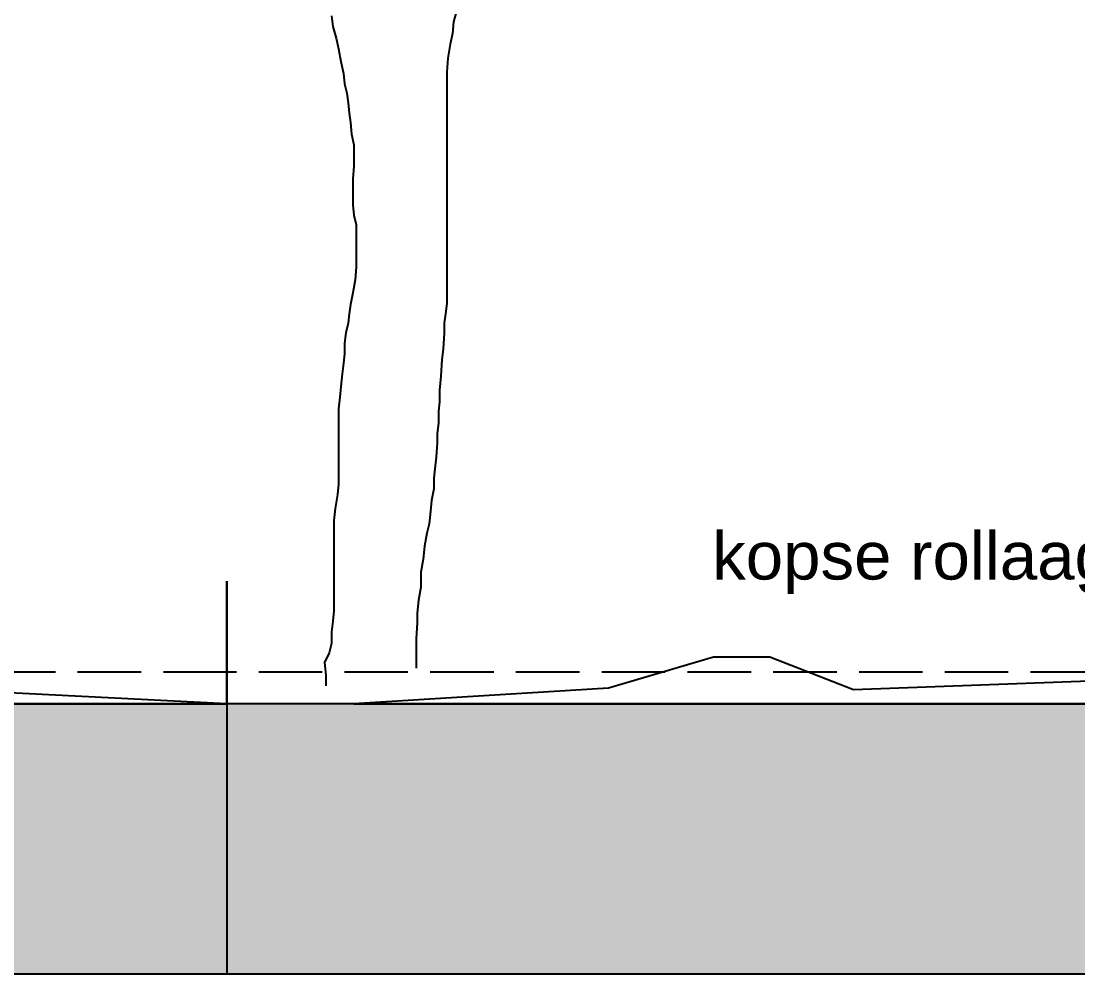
# Model space of a CAD drawing. Header units: millimetres. Extents: x 0 to 1200, y 0 to 841.
# Drawn here: x 784.99 to 818.26, y 662.8 to 692.81 of the extents above; entities that cross this region are included whole.
import ezdxf

# ---------------------------------------------------------------- set-up
doc = ezdxf.new("R2010")
doc.units = ezdxf.units.MM
doc.linetypes.add('PUNKT2_S9', pattern=[1, 0, -1])
doc.linetypes.add('VERDECKT2_S2', pattern=[2.7, 2, -0.7])
doc.layers.add('Standard', color=7, linetype='Continuous', lineweight=25)
doc.styles.add('ARIAL', font='arial.ttf')

msp = doc.modelspace()

# ---------------------------------------------------------------- hatches: boundary and pattern name
at = {"layer": 'Standard', "linetype": 'PUNKT2_S9', "lineweight": -3}
h = msp.add_hatch(color=0, dxfattribs=at)
h.paths.add_polyline_path([(681.85, 667.492), (682.14, 667.544), (682.288, 667.634), (682.4, 667.777), (682.469, 667.961), (682.494, 668.19), (682.462, 668.441), (682.369, 668.636), (682.222, 668.779), (682.022, 668.854), (681.796, 668.869), (681.346, 668.873), (680.624, 668.873), (680.624, 667.477), (681.309, 667.477)])
h.paths.add_polyline_path([(658.821, 666.479), (660.071, 666.479), (659.439, 668.52)])
h.paths.add_polyline_path([(791.468, 671.303), (566.468, 671.303), (566.468, 662.803), (791.468, 662.803)])
h.paths.add_polyline_path([(705.363, 665.23), (705.363, 664.303), (702.137, 664.303), (702.137, 669.758), (703.062, 669.758), (703.062, 665.23)], flags=16)
h.paths.add_polyline_path([(701.24, 669.803), (701.24, 668.873), (698.766, 668.873), (698.766, 667.654), (701.068, 667.654), (701.068, 666.727), (698.766, 666.727), (698.766, 665.23), (701.327, 665.23), (701.327, 664.303), (697.841, 664.303), (697.841, 669.803)], flags=16)
h.paths.add_polyline_path([(694.105, 669.803), (695.265, 665.732), (696.387, 669.803), (697.37, 669.803), (695.728, 664.303), (694.74, 664.303), (693.102, 669.803)], flags=16)
h.paths.add_polyline_path([(692.786, 664.303), (689.3, 664.303), (689.3, 669.803), (692.699, 669.803), (692.699, 668.873), (690.225, 668.873), (690.225, 667.654), (692.527, 667.654), (692.527, 666.727), (690.225, 666.727), (690.225, 665.23), (692.786, 665.23)], flags=16)
h.paths.add_polyline_path([(686.452, 666.325), (686.452, 667.252), (688.446, 667.252), (688.446, 665.061), (688.09, 664.742), (687.602, 664.464), (687.049, 664.273), (686.486, 664.21), (685.814, 664.299), (685.232, 664.57), (684.763, 665.013), (684.429, 665.605), (684.226, 666.311), (684.16, 667.071), (684.235, 667.883), (684.46, 668.599), (684.829, 669.188), (685.339, 669.623), (685.833, 669.83), (686.436, 669.897), (687.196, 669.788), (687.768, 669.466), (688.165, 668.955), (688.387, 668.28), (687.468, 668.073), (687.327, 668.437), (687.102, 668.711), (686.802, 668.887), (686.436, 668.948), (685.892, 668.831), (685.47, 668.486), (685.204, 667.912), (685.113, 667.117), (685.204, 666.261), (685.476, 665.646), (685.896, 665.282), (686.426, 665.158), (686.717, 665.192), (687.009, 665.293), (687.28, 665.447), (687.512, 665.628), (687.512, 666.325)], flags=16)
h.paths.add_polyline_path([(679.699, 669.803), (681.647, 669.803), (682.281, 669.766), (682.712, 669.653), (683.012, 669.45), (683.247, 669.128), (683.397, 668.722), (683.447, 668.261), (683.372, 667.695), (683.144, 667.237), (682.766, 666.91), (682.237, 666.73), (682.512, 666.51), (682.731, 666.269), (682.963, 665.92), (683.26, 665.377), (683.819, 664.303), (682.712, 664.303), (682.043, 665.5), (681.744, 666.021), (681.556, 666.307), (681.421, 666.449), (681.278, 666.535), (681.087, 666.584), (680.812, 666.599), (680.624, 666.599), (680.624, 664.303), (679.699, 664.303)], flags=16)
h.paths.add_polyline_path([(678.652, 666.727), (676.35, 666.727), (676.35, 665.23), (678.911, 665.23), (678.911, 664.303), (675.425, 664.303), (675.425, 669.803), (678.824, 669.803), (678.824, 668.873), (676.35, 668.873), (676.35, 667.654), (678.652, 667.654)], flags=16)
h.paths.add_polyline_path([(671.185, 668.873), (671.185, 669.803), (674.828, 669.803), (674.828, 668.873), (673.471, 668.873), (673.471, 664.303), (672.545, 664.303), (672.545, 668.873)], flags=16)
h.paths.add_polyline_path([(670.557, 664.303), (669.631, 664.303), (669.631, 666.708), (667.818, 666.708), (667.818, 664.303), (666.893, 664.303), (666.893, 669.803), (667.818, 669.803), (667.818, 667.638), (669.631, 667.638), (669.631, 669.803), (670.557, 669.803)], flags=16)
h.paths.add_polyline_path([(663.36, 664.397), (662.691, 664.956), (662.25, 665.845), (662.103, 667.005), (662.25, 668.224), (662.694, 669.135), (663.379, 669.706), (664.248, 669.897), (665.011, 669.747), (665.614, 669.301), (665.886, 668.869), (666.083, 668.288), (665.167, 668.025), (665.042, 668.407), (664.826, 668.7), (664.541, 668.884), (664.201, 668.948), (663.739, 668.839), (663.373, 668.509), (663.135, 667.935), (663.056, 667.087), (663.135, 666.194), (663.37, 665.601), (663.729, 665.267), (664.182, 665.158), (664.526, 665.23), (664.817, 665.44), (665.045, 665.8), (665.198, 666.325), (666.095, 665.984), (665.82, 665.2), (665.408, 664.644), (664.864, 664.318), (664.192, 664.21)], flags=16)
h.paths.add_polyline_path([(660.768, 664.303), (660.368, 665.553), (658.536, 665.553), (658.158, 664.303), (657.176, 664.303), (658.961, 669.803), (659.94, 669.803), (661.775, 664.303)], flags=16)
h = msp.add_hatch(color=0, dxfattribs=at)
h.paths.add_polyline_path([(923.373, 668.869), (922.923, 668.873), (922.2, 668.873), (922.2, 667.477), (922.885, 667.477), (923.426, 667.492), (923.716, 667.544), (923.864, 667.634), (923.976, 667.777), (924.045, 667.961), (924.07, 668.19), (924.039, 668.441), (923.945, 668.636), (923.798, 668.779), (923.598, 668.854)])
h.paths.add_polyline_path([(1091.468, 671.303), (791.468, 671.303), (791.468, 662.803), (1091.468, 662.803)])
h.paths.add_polyline_path([(955.669, 665.23), (957.969, 665.23), (957.969, 664.303), (954.743, 664.303), (954.743, 669.758), (955.669, 669.758)], flags=16)
h.paths.add_polyline_path([(953.846, 668.873), (951.373, 668.873), (951.373, 667.654), (953.674, 667.654), (953.674, 666.727), (951.373, 666.727), (951.373, 665.23), (953.933, 665.23), (953.933, 664.303), (950.448, 664.303), (950.448, 669.803), (953.846, 669.803)], flags=16)
h.paths.add_polyline_path([(947.871, 665.732), (948.993, 669.803), (949.976, 669.803), (948.334, 664.303), (947.346, 664.303), (945.708, 669.803), (946.712, 669.803)], flags=16)
h.paths.add_polyline_path([(945.305, 669.803), (945.305, 668.873), (942.831, 668.873), (942.831, 667.654), (945.133, 667.654), (945.133, 666.727), (942.831, 666.727), (942.831, 665.23), (945.392, 665.23), (945.392, 664.303), (941.906, 664.303), (941.906, 669.803)], flags=16)
h.paths.add_polyline_path([(939.708, 668.711), (939.408, 668.887), (939.043, 668.948), (938.498, 668.831), (938.076, 668.486), (937.81, 667.912), (937.719, 667.117), (937.81, 666.261), (938.082, 665.646), (938.502, 665.282), (939.033, 665.158), (939.324, 665.192), (939.615, 665.293), (939.887, 665.447), (940.118, 665.628), (940.118, 666.325), (939.058, 666.325), (939.058, 667.252), (941.052, 667.252), (941.052, 665.061), (940.696, 664.742), (940.208, 664.464), (939.655, 664.273), (939.092, 664.21), (938.42, 664.299), (937.839, 664.57), (937.37, 665.013), (937.035, 665.605), (936.832, 666.311), (936.766, 667.071), (936.841, 667.883), (937.066, 668.599), (937.435, 669.188), (937.945, 669.623), (938.439, 669.83), (939.043, 669.897), (939.802, 669.788), (940.374, 669.466), (940.771, 668.955), (940.994, 668.28), (940.074, 668.073), (939.933, 668.437)], flags=16)
h.paths.add_polyline_path([(935.019, 666.25), (935.019, 669.803), (935.941, 669.803), (935.941, 666.322), (935.916, 665.718), (935.841, 665.271), (935.65, 664.839), (935.353, 664.498), (934.944, 664.28), (934.421, 664.21), (933.821, 664.321), (933.377, 664.663), (933.102, 665.226), (933.008, 666.003), (933.88, 666.123), (933.918, 665.718), (933.997, 665.454), (934.184, 665.234), (934.453, 665.158), (934.715, 665.211), (934.89, 665.368), (934.987, 665.695)], flags=16)
h.paths.add_polyline_path([(932.483, 669.803), (932.483, 664.303), (931.558, 664.303), (931.558, 669.803)], flags=16)
h.paths.add_polyline_path([(929.685, 668.873), (927.549, 668.873), (927.549, 669.803), (930.904, 669.803), (930.904, 668.941), (928.394, 665.23), (931.001, 665.23), (931.001, 664.303), (927.278, 664.303), (927.278, 665.305)], flags=16)
h.paths.add_polyline_path([(924.288, 669.653), (924.589, 669.45), (924.823, 669.128), (924.974, 668.722), (925.023, 668.261), (924.948, 667.695), (924.72, 667.237), (924.342, 666.91), (923.813, 666.73), (924.088, 666.51), (924.308, 666.269), (924.539, 665.92), (924.836, 665.377), (925.395, 664.303), (924.288, 664.303), (923.619, 665.5), (923.32, 666.021), (923.132, 666.307), (922.997, 666.449), (922.854, 666.535), (922.663, 666.584), (922.388, 666.599), (922.2, 666.599), (922.2, 664.303), (921.275, 664.303), (921.275, 669.803), (923.223, 669.803), (923.858, 669.766)], flags=16)
h.paths.add_polyline_path([(920.487, 665.23), (920.487, 664.303), (917.001, 664.303), (917.001, 669.803), (920.4, 669.803), (920.4, 668.873), (917.926, 668.873), (917.926, 667.654), (920.228, 667.654), (920.228, 666.727), (917.926, 666.727), (917.926, 665.23)], flags=16)
h.paths.add_polyline_path([(914.065, 666.884), (913.315, 665.965), (913.315, 664.303), (912.389, 664.303), (912.389, 669.803), (913.315, 669.803), (913.315, 667.361), (915.184, 669.803), (916.429, 669.803), (914.703, 667.661), (916.523, 664.303), (915.325, 664.303)], flags=16)
h.paths.add_polyline_path([(910.538, 669.803), (911.398, 669.803), (911.398, 664.303), (910.47, 664.303), (908.622, 667.89), (908.622, 664.303), (907.762, 664.303), (907.762, 669.803), (908.663, 669.803), (910.538, 666.13)], flags=16)
h.paths.add_polyline_path([(905.946, 664.303), (905.946, 669.803), (906.871, 669.803), (906.871, 664.303)], flags=16)
h.paths.add_polyline_path([(903.013, 669.758), (903.013, 665.23), (905.314, 665.23), (905.314, 664.303), (902.088, 664.303), (902.088, 669.758)], flags=16)

# ---------------------------------------------------------------- linework, layer by layer
at = {"layer": 'Standard', "color": 7, "linetype": 'Continuous', "lineweight": -3}
for p, q in [((798.681, 693.088), (798.606, 692.791)), ((794.763, 692.978), (794.801, 692.645)), ((798.606, 692.791), (798.57, 692.422)), ((794.801, 692.645), (794.911, 692.276)), ((798.57, 692.422), (798.496, 692.089)), ((794.911, 692.276), (794.985, 691.941)), ((798.496, 692.089), (798.423, 691.646)), ((794.985, 691.941), (795.059, 691.536)), ((795.059, 691.536), (795.134, 691.164)), ((798.423, 691.646), (798.386, 691.203)), ((795.134, 691.164), (795.17, 690.834)), ((798.386, 691.203), (798.386, 690.798)), ((795.17, 690.834), (795.244, 690.537)), ((798.386, 690.798), (798.386, 690.39)), ((795.244, 690.537), (795.281, 690.242)), ((798.386, 690.39), (798.386, 689.983)), ((795.281, 690.242), (795.318, 689.909)), ((795.318, 689.909), (795.355, 689.614)), ((798.386, 689.983), (798.386, 689.504)), ((795.355, 689.614), (795.392, 689.245)), ((798.386, 689.504), (798.386, 689.171)), ((795.392, 689.245), (795.465, 688.912)), ((798.386, 689.171), (798.386, 688.689)), ((795.465, 688.912), (795.465, 688.617)), ((798.386, 688.689), (798.386, 688.32)), ((795.465, 688.617), (795.465, 688.246)), ((795.465, 688.246), (795.429, 687.841)), ((798.386, 688.32), (798.386, 687.951)), ((795.429, 687.841), (795.429, 687.434)), ((798.386, 687.951), (798.386, 687.36)), ((795.429, 687.434), (795.429, 687.027)), ((798.386, 687.36), (798.386, 686.768)), ((795.429, 687.027), (795.465, 686.694)), ((795.465, 686.694), (795.54, 686.399)), ((798.386, 686.768), (798.386, 686.325)), ((795.54, 686.399), (795.54, 686.102)), ((795.54, 686.102), (795.54, 685.771)), ((798.386, 686.325), (798.386, 685.917)), ((795.54, 685.771), (795.54, 685.4)), ((798.386, 685.917), (798.386, 685.474)), ((795.54, 685.4), (795.54, 685.067)), ((798.386, 685.474), (798.386, 684.995)), ((795.54, 685.067), (795.503, 684.662)), ((798.386, 684.995), (798.386, 684.439)), ((795.503, 684.662), (795.429, 684.255)), ((798.386, 684.439), (798.386, 683.922)), ((795.429, 684.255), (795.355, 683.886)), ((795.355, 683.886), (795.318, 683.589)), ((798.386, 683.922), (798.349, 683.589)), ((795.318, 683.589), (795.281, 683.294)), ((798.349, 683.589), (798.312, 683.294)), ((795.281, 683.294), (795.207, 682.997)), ((798.312, 683.294), (798.312, 682.997)), ((795.207, 682.997), (795.17, 682.666)), ((798.312, 682.997), (798.275, 682.482)), ((795.17, 682.666), (795.17, 682.333)), ((798.275, 682.482), (798.237, 682.149)), ((795.134, 682.038), (795.096, 681.705)), ((795.17, 682.333), (795.134, 682.038)), ((798.237, 682.149), (798.2, 681.631)), ((795.096, 681.705), (795.059, 681.298)), ((798.2, 681.631), (798.163, 681.188)), ((795.059, 681.298), (795.022, 680.965)), ((798.163, 681.188), (798.163, 680.817)), ((795.022, 680.965), (794.985, 680.596)), ((798.163, 680.817), (798.127, 680.522)), ((794.985, 680.596), (794.985, 680.227)), ((798.127, 680.522), (798.127, 680.153)), ((794.985, 680.227), (794.985, 679.894)), ((798.127, 680.153), (798.09, 679.82)), ((794.985, 679.894), (794.985, 679.599)), ((798.09, 679.82), (798.09, 679.525)), ((794.985, 679.599), (794.985, 679.228)), ((798.09, 679.525), (798.053, 679.082)), ((794.985, 679.228), (794.985, 678.897)), ((798.053, 679.082), (798.016, 678.711)), ((794.985, 678.897), (794.985, 678.562)), ((798.016, 678.711), (797.979, 678.416)), ((794.985, 678.562), (794.985, 678.231)), ((797.979, 678.416), (797.979, 678.083)), ((794.985, 678.231), (794.948, 677.898)), ((797.979, 678.083), (797.904, 677.714)), ((794.948, 677.898), (794.874, 677.455)), ((797.904, 677.714), (797.867, 677.271)), ((794.874, 677.455), (794.838, 677.084)), ((794.838, 677.084), (794.838, 676.789)), ((797.867, 677.271), (797.831, 676.974)), ((794.838, 676.789), (794.838, 676.382)), ((797.831, 676.974), (797.757, 676.679)), ((794.838, 676.382), (794.838, 676.087)), ((797.757, 676.679), (797.684, 676.272)), ((794.838, 676.087), (794.838, 675.754)), ((797.684, 676.272), (797.647, 675.867)), ((794.838, 675.754), (794.838, 675.421)), ((797.647, 675.867), (797.573, 675.459)), ((794.838, 675.421), (794.838, 675.016)), ((797.573, 675.459), (797.573, 674.978)), ((794.838, 675.016), (794.838, 674.535)), ((797.573, 674.978), (797.498, 674.573)), ((794.838, 674.535), (794.838, 674.24)), ((797.498, 674.573), (797.461, 674.166)), ((794.838, 674.24), (794.801, 673.907)), ((797.461, 674.166), (797.461, 673.871)), ((794.801, 673.907), (794.763, 673.574)), ((797.461, 673.871), (797.424, 673.351)), ((794.763, 673.574), (794.763, 673.205)), ((794.763, 673.205), (794.69, 672.91)), ((797.424, 673.351), (797.424, 673.056)), ((797.424, 673.056), (797.424, 672.723)), ((794.69, 672.91), (794.542, 672.613)), ((797.424, 672.723), (797.424, 672.429)), ((794.542, 672.613), (794.579, 672.208)), ((794.579, 672.208), (794.579, 671.873))]:
    msp.add_line(p, q, dxfattribs=at)
at = {"layer": 'Standard', "color": 96, "linetype": 'Continuous', "lineweight": -3}
for p, q in [((791.468, 671.947), (791.468, 675.174)), ((791.468, 675.174), (791.468, 672.204)), ((791.468, 671.947), (791.468, 675.174)), ((791.468, 675.174), (791.468, 672.204)), ((791.468, 671.803), (791.468, 675.066)), ((791.468, 675.066), (791.468, 671.947)), ((791.468, 671.803), (791.468, 675.066)), ((791.468, 675.066), (791.468, 671.947)), ((791.468, 671.746), (791.468, 674.78)), ((791.468, 674.78), (791.468, 671.803)), ((791.468, 671.746), (791.468, 674.78)), ((791.468, 674.78), (791.468, 671.803)), ((791.468, 674.775), (791.468, 672.397)), ((791.468, 671.838), (791.468, 674.775)), ((791.468, 671.838), (791.468, 674.775)), ((791.468, 674.775), (791.468, 672.397)), ((791.468, 672.397), (791.468, 674.327)), ((791.468, 674.327), (791.468, 672.565)), ((791.468, 672.397), (791.468, 674.327)), ((791.468, 674.327), (791.468, 672.565)), ((791.468, 671.803), (791.468, 674.322)), ((791.468, 674.322), (791.468, 671.746)), ((791.468, 671.803), (791.468, 674.322)), ((791.468, 674.322), (791.468, 671.746)), ((791.468, 672.204), (791.468, 674.104)), ((791.468, 674.104), (791.468, 671.838)), ((791.468, 672.204), (791.468, 674.104)), ((791.468, 674.104), (791.468, 671.838)), ((791.468, 672.204), (791.468, 673.635)), ((791.468, 673.635), (791.468, 671.689)), ((791.468, 672.204), (791.468, 673.635)), ((791.468, 673.635), (791.468, 671.689)), ((791.468, 671.694), (791.468, 673.32)), ((791.468, 673.32), (791.468, 671.803)), ((791.468, 671.694), (791.468, 673.32)), ((791.468, 673.32), (791.468, 671.803)), ((791.468, 672.777), (791.468, 671.803)), ((791.468, 671.746), (791.468, 672.777)), ((791.468, 671.746), (791.468, 672.777)), ((791.468, 672.777), (791.468, 671.803)), ((791.468, 671.853), (791.468, 672.737)), ((791.468, 672.737), (791.468, 671.764)), ((791.468, 671.853), (791.468, 672.737)), ((791.468, 672.737), (791.468, 671.764)), ((806.788, 672.777), (803.484, 671.803)), ((808.564, 672.777), (806.788, 672.777)), ((811.194, 671.746), (808.564, 672.777)), ((791.468, 671.95), (791.468, 672.594)), ((791.468, 672.594), (791.468, 672.204)), ((791.468, 671.95), (791.468, 672.594)), ((791.468, 672.594), (791.468, 672.204)), ((791.468, 671.726), (791.468, 672.59)), ((791.468, 672.59), (791.468, 671.72)), ((791.468, 671.726), (791.468, 672.59)), ((791.468, 672.59), (791.468, 671.72)), ((791.468, 672.565), (791.468, 671.726)), ((791.468, 672.565), (791.468, 671.726)), ((791.468, 671.764), (791.468, 672.49)), ((791.468, 672.49), (791.468, 671.603)), ((791.468, 671.764), (791.468, 672.49)), ((791.468, 672.49), (791.468, 671.603)), ((791.468, 671.303), (772.499, 672.263)), ((791.468, 671.303), (791.468, 672.263)), ((791.468, 672.263), (791.468, 671.95)), ((791.468, 671.303), (791.468, 672.263)), ((791.468, 672.263), (791.468, 671.95)), ((791.468, 671.603), (791.468, 672.233)), ((791.468, 672.233), (791.468, 671.694)), ((791.468, 671.603), (791.468, 672.233)), ((791.468, 672.233), (791.468, 671.694)), ((791.468, 671.671), (791.468, 672.204)), ((791.468, 672.204), (791.468, 671.853)), ((791.468, 671.671), (791.468, 672.204)), ((791.468, 672.204), (791.468, 671.853)), ((791.468, 671.72), (791.468, 672.158)), ((791.468, 672.158), (791.468, 671.671)), ((791.468, 671.72), (791.468, 672.158)), ((791.468, 672.158), (791.468, 671.671)), ((791.468, 671.689), (791.468, 672.032)), ((791.468, 672.032), (791.468, 671.746)), ((791.468, 671.689), (791.468, 672.032)), ((791.468, 672.032), (791.468, 671.746)), ((818.903, 672.032), (811.194, 671.746)), ((791.468, 671.803), (791.468, 671.303)), ((791.468, 671.803), (791.468, 671.303)), ((803.484, 671.803), (795.464, 671.303)), ((569.465, 671.303), (791.468, 671.303)), ((795.464, 671.303), (1091.468, 671.303))]:
    msp.add_line(p, q, dxfattribs=at)
at = {"layer": 'Standard', "color": 7, "linetype": 'VERDECKT2_S2', "lineweight": -3}
for p, q in [((791.468, 672.303), (566.468, 672.303)), ((1091.468, 672.303), (791.468, 672.303))]:
    msp.add_line(p, q, dxfattribs=at)
at = {"layer": 'Standard', "color": 255, "linetype": 'Continuous', "lineweight": -3}
for p, q in [((791.468, 671.303), (569.465, 671.303)), ((791.468, 671.303), (791.468, 662.803)), ((795.464, 671.303), (791.468, 671.303)), ((791.468, 671.303), (791.468, 662.803)), ((1091.468, 671.303), (795.464, 671.303)), ((566.468, 662.803), (791.468, 662.803)), ((791.468, 662.803), (1091.468, 662.803))]:
    msp.add_line(p, q, dxfattribs=at)

# ---------------------------------------------------------------- texts
at = {"layer": 'Standard', "color": 117, "linetype": 'Continuous', "lineweight": -3, "insert": (806.743, 674.771), "char_height": 1.5, "width": 13.30457, "attachment_point": 7, "style": 'ARIAL'}
msp.add_mtext('\\W1.01;kopse\\~rollaag', dxfattribs=at)

doc.saveas('drawing.dxf')
